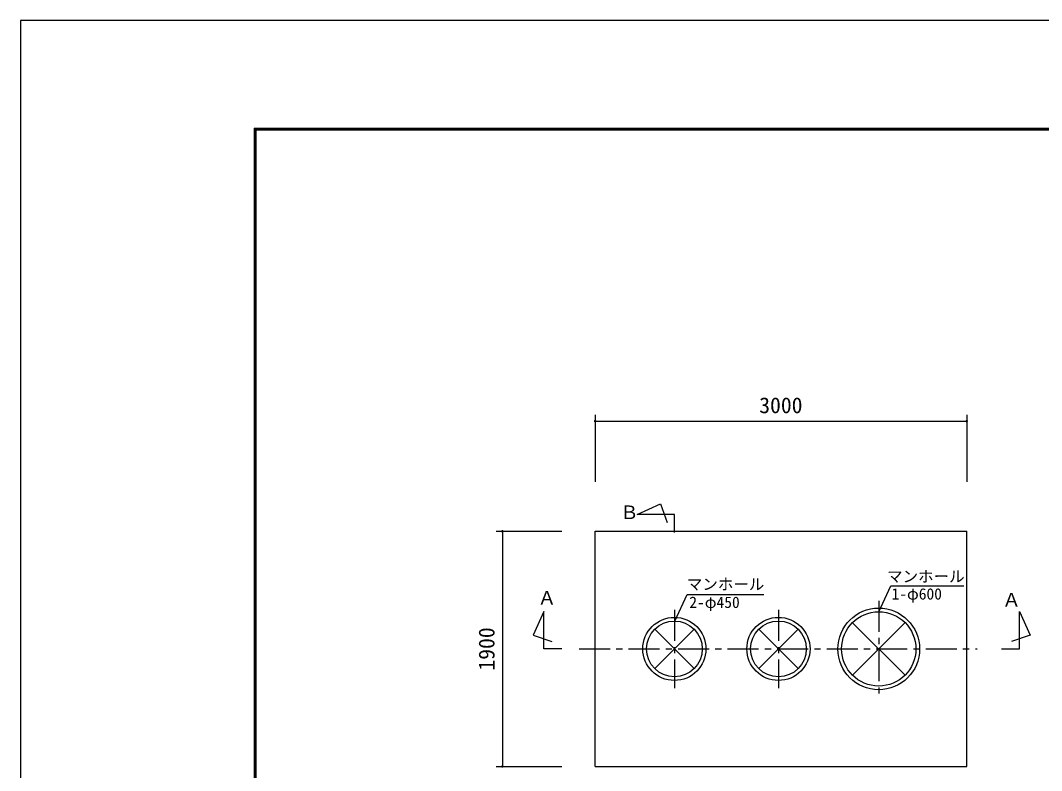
# Model space of a CAD drawing. Units: millimetres, scale not verified. Extents: x -14850 to 14850, y -10500 to 10500.
# Drawn here: x -14850 to -6605, y 4441 to 10500 of the extents above; entities that cross this region are included whole.
import ezdxf
from ezdxf.enums import TextEntityAlignment as Align

# ---------------------------------------------------------------- set-up
doc = ezdxf.new("R2010")
doc.units = ezdxf.units.MM
doc.header["$LTSCALE"] = 50
doc.linetypes.add('CHAIN1', pattern=[8, 5, -1, 1, -1])
for name, color, linetype, lineweight in [('0-0_機器', 2, 'Continuous', 25), ('0-1_空気管', 3, 'Continuous', 25), ('0-4_製作', 5, 'Continuous', 25), ('0-6_図面枠', 7, 'Continuous', 25), ('0-7_Axis_waku', 7, 'Continuous', 25)]:
    doc.layers.add(name, color=color, linetype=linetype, lineweight=lineweight)
doc.styles.add('ＭＳ ゴシック', font='')
doc.styles.get('ＭＳ ゴシック').set_extended_font_data('MS Gothic')

msp = doc.modelspace()

# ---------------------------------------------------------------- linework, layer by layer
at = {"layer": '0-0_機器'}
for p, q in [((-10209.97, 6373.69), (-7209.97, 6373.69)), ((-10209.97, 4473.69), (-10209.97, 6373.69)), ((-7209.97, 4473.69), (-7209.97, 6373.69)), ((-10209.97, 4473.69), (-7209.97, 4473.69))]:
    msp.add_line(p, q, dxfattribs=at)
at = {"layer": '0-0_機器', "color": 3}
for points in [[(-9569.97, 6363.5), (-9569.97, 6509.87), (-9871.47, 6509.87), (-9681.14, 6596.38), (-9629.23, 6444.98)], [(-10478.41, 5423.69), (-10624.78, 5423.69), (-10624.78, 5725.19), (-10711.29, 5534.85), (-10559.89, 5482.95)], [(-6929.66, 5423.69), (-6783.29, 5423.69), (-6783.29, 5725.19), (-6696.78, 5534.86), (-6848.18, 5482.95)]]:
    msp.add_lwpolyline(points, dxfattribs=at)
at = {"layer": '0-1_空気管', "color": 4}
for p, q in [((-9565.98, 5648.65), (-9466.59, 5863.32)), ((-9466.59, 5863.32), (-8848.72, 5863.32)), ((-7919.97, 5723.69), (-7822.75, 5933.66)), ((-7822.75, 5933.66), (-7232.99, 5933.66))]:
    msp.add_line(p, q, dxfattribs=at)
at = {"layer": '0-1_空気管', "linetype": 'CHAIN1'}
for p, q in [((-7919.97, 5812.3), (-7919.97, 5032.73)), ((-9569.97, 5739.06), (-9569.97, 5105.98)), ((-8729.97, 5739.06), (-8729.97, 5105.98)), ((-10339.84, 5423.69), (-7124.09, 5423.69))]:
    msp.add_line(p, q, dxfattribs=at)
at = {"layer": '0-1_空気管'}
for p, q in [((-8131.86, 5211.8), (-7707.84, 5635.82)), ((-8131.76, 5635.47), (-7707.84, 5211.56)), ((-9729.07, 5582.79), (-9410.87, 5264.59)), ((-9729.07, 5264.59), (-9410.87, 5582.79)), ((-8889.07, 5582.79), (-8570.87, 5264.59)), ((-8889.07, 5264.59), (-8570.87, 5582.79))]:
    msp.add_line(p, q, dxfattribs=at)
for centre, radius in [((-7919.97, 5423.69), 330), ((-7919.97, 5423.69), 300), ((-9569.97, 5423.69), 255), ((-9569.97, 5423.69), 225), ((-8729.97, 5423.69), 255), ((-8729.97, 5423.69), 225)]:
    msp.add_circle(centre, radius, dxfattribs=at)
at = {"layer": '0-4_製作', "color": 2}
for p, q in [((-10209.97, 7314.01), (-10209.97, 6771.96)), ((-10209.97, 7264.01), (-7209.97, 7264.01)), ((-7209.97, 7314.01), (-7209.97, 6771.96)), ((-11008.82, 6373.69), (-10477.7, 6373.69)), ((-10958.82, 6373.69), (-10958.82, 4473.69)), ((-11008.82, 4473.69), (-10477.7, 4473.69))]:
    msp.add_line(p, q, dxfattribs=at)
at = {"layer": '0-4_製作'}
for points in [[(-10212.46, 7273.7), (-10219.97, 7264.01), (-10213.65, 7273.31)], [(-10212.46, 7273.7), (-10209.97, 7264.01), (-10219.97, 7264.01)], [(-10213.65, 7273.31), (-10219.97, 7264.01), (-10219.95, 7264.64)], [(-10209.97, 7264.01), (-10219.89, 7262.76), (-10219.97, 7264.01)], [(-10213.65, 7273.31), (-10219.95, 7264.64), (-10214.79, 7272.77)], [(-10214.79, 7272.77), (-10219.95, 7264.64), (-10219.79, 7265.88)], [(-10209.97, 7264.01), (-10219.66, 7261.52), (-10219.89, 7262.76)], [(-10214.79, 7272.77), (-10219.79, 7265.88), (-10215.85, 7272.1)], [(-10215.85, 7272.1), (-10219.79, 7265.88), (-10219.48, 7267.1)], [(-10209.97, 7264.01), (-10219.27, 7260.33), (-10219.66, 7261.52)], [(-10215.85, 7272.1), (-10219.48, 7267.1), (-10216.82, 7271.3)], [(-10216.82, 7271.3), (-10219.48, 7267.1), (-10219.02, 7268.27)], [(-10209.97, 7264.01), (-10218.73, 7259.19), (-10219.27, 7260.33)], [(-10216.82, 7271.3), (-10219.02, 7268.27), (-10217.68, 7270.38)], [(-10217.68, 7270.38), (-10219.02, 7268.27), (-10218.41, 7269.37)], [(-10209.97, 7264.01), (-10218.06, 7258.13), (-10218.73, 7259.19)], [(-10209.97, 7264.01), (-10217.26, 7257.16), (-10218.06, 7258.13)], [(-10209.97, 7264.01), (-10216.35, 7256.3), (-10217.26, 7257.16)], [(-10209.97, 7264.01), (-10215.33, 7255.57), (-10216.35, 7256.3)], [(-10209.97, 7254.01), (-10215.33, 7255.57), (-10209.97, 7264.01)], [(-10209.97, 7254.01), (-10214.23, 7254.96), (-10215.33, 7255.57)], [(-10211.22, 7273.93), (-10209.97, 7264.01), (-10212.46, 7273.7)], [(-10209.97, 7274.01), (-10209.97, 7264.01), (-10211.22, 7273.93)], [(-10209.34, 7273.99), (-10209.97, 7264.01), (-10209.97, 7274.01)], [(-10208.1, 7273.83), (-10209.97, 7264.01), (-10209.34, 7273.99)], [(-10206.88, 7273.52), (-10209.97, 7264.01), (-10208.1, 7273.83)], [(-10205.71, 7273.06), (-10209.97, 7264.01), (-10206.88, 7273.52)], [(-10204.61, 7272.45), (-10209.97, 7264.01), (-10205.71, 7273.06)], [(-10203.6, 7271.72), (-10209.97, 7264.01), (-10204.61, 7272.45)], [(-10203.6, 7271.72), (-10199.97, 7264.01), (-10209.97, 7264.01)], [(-10199.97, 7264.01), (-10209.97, 7254.01), (-10209.97, 7264.01)], [(-10199.97, 7264.01), (-10208.72, 7254.09), (-10209.97, 7254.01)], [(-10199.97, 7264.01), (-10207.48, 7254.32), (-10208.72, 7254.09)], [(-10199.97, 7264.01), (-10206.29, 7254.71), (-10207.48, 7254.32)], [(-10199.99, 7263.38), (-10206.29, 7254.71), (-10199.97, 7264.01)], [(-10199.99, 7263.38), (-10205.15, 7255.25), (-10206.29, 7254.71)], [(-10200.15, 7262.14), (-10205.15, 7255.25), (-10199.99, 7263.38)], [(-10200.15, 7262.14), (-10204.09, 7255.92), (-10205.15, 7255.25)], [(-10200.46, 7260.92), (-10204.09, 7255.92), (-10200.15, 7262.14)], [(-10200.46, 7260.92), (-10203.13, 7256.72), (-10204.09, 7255.92)], [(-10202.68, 7270.86), (-10199.97, 7264.01), (-10203.6, 7271.72)], [(-10200.92, 7259.75), (-10203.13, 7256.72), (-10200.46, 7260.92)], [(-10200.92, 7259.75), (-10202.27, 7257.64), (-10203.13, 7256.72)], [(-10201.88, 7269.89), (-10199.97, 7264.01), (-10202.68, 7270.86)], [(-10201.53, 7258.65), (-10202.27, 7257.64), (-10200.92, 7259.75)], [(-10201.21, 7268.83), (-10199.97, 7264.01), (-10201.88, 7269.89)], [(-10200.67, 7267.69), (-10199.97, 7264.01), (-10201.21, 7268.83)], [(-10200.29, 7266.5), (-10199.97, 7264.01), (-10200.67, 7267.69)], [(-10200.05, 7265.26), (-10199.97, 7264.01), (-10200.29, 7266.5)], [(-7209.97, 7274.01), (-7219.97, 7264.01), (-7219.95, 7264.64)], [(-7209.97, 7264.01), (-7219.97, 7264.01), (-7209.97, 7274.01)], [(-7209.97, 7264.01), (-7219.89, 7262.76), (-7219.97, 7264.01)], [(-7209.97, 7274.01), (-7219.95, 7264.64), (-7211.22, 7273.93)], [(-7211.22, 7273.93), (-7219.95, 7264.64), (-7219.79, 7265.88)], [(-7209.97, 7264.01), (-7219.66, 7261.52), (-7219.89, 7262.76)], [(-7211.22, 7273.93), (-7219.79, 7265.88), (-7212.46, 7273.7)], [(-7212.46, 7273.7), (-7219.79, 7265.88), (-7219.48, 7267.1)], [(-7209.97, 7264.01), (-7219.27, 7260.33), (-7219.66, 7261.52)], [(-7212.46, 7273.7), (-7219.48, 7267.1), (-7213.65, 7273.31)], [(-7213.65, 7273.31), (-7219.48, 7267.1), (-7219.02, 7268.27)], [(-7209.97, 7264.01), (-7218.73, 7259.19), (-7219.27, 7260.33)], [(-7213.65, 7273.31), (-7219.02, 7268.27), (-7214.79, 7272.77)], [(-7214.79, 7272.77), (-7219.02, 7268.27), (-7218.41, 7269.37)], [(-7209.97, 7264.01), (-7218.06, 7258.13), (-7218.73, 7259.19)], [(-7214.79, 7272.77), (-7218.41, 7269.37), (-7215.85, 7272.1)], [(-7215.85, 7272.1), (-7218.41, 7269.37), (-7217.68, 7270.38)], [(-7209.97, 7264.01), (-7217.26, 7257.16), (-7218.06, 7258.13)], [(-7215.85, 7272.1), (-7217.68, 7270.38), (-7216.82, 7271.3)], [(-7209.97, 7264.01), (-7216.35, 7256.3), (-7217.26, 7257.16)], [(-7209.97, 7254.01), (-7216.35, 7256.3), (-7209.97, 7264.01)], [(-7209.97, 7254.01), (-7215.33, 7255.57), (-7216.35, 7256.3)], [(-7209.97, 7254.01), (-7214.23, 7254.96), (-7215.33, 7255.57)], [(-7209.34, 7273.99), (-7209.97, 7264.01), (-7209.97, 7274.01)], [(-7208.1, 7273.83), (-7209.97, 7264.01), (-7209.34, 7273.99)], [(-7206.88, 7273.52), (-7209.97, 7264.01), (-7208.1, 7273.83)], [(-7205.71, 7273.06), (-7209.97, 7264.01), (-7206.88, 7273.52)], [(-7204.61, 7272.45), (-7209.97, 7264.01), (-7205.71, 7273.06)], [(-7203.6, 7271.72), (-7209.97, 7264.01), (-7204.61, 7272.45)], [(-7202.68, 7270.86), (-7209.97, 7264.01), (-7203.6, 7271.72)], [(-7202.68, 7270.86), (-7199.97, 7264.01), (-7209.97, 7264.01)], [(-7199.97, 7264.01), (-7209.97, 7254.01), (-7209.97, 7264.01)], [(-7199.99, 7263.38), (-7209.97, 7254.01), (-7199.97, 7264.01)], [(-7199.99, 7263.38), (-7208.72, 7254.09), (-7209.97, 7254.01)], [(-7200.15, 7262.14), (-7208.72, 7254.09), (-7199.99, 7263.38)], [(-7200.15, 7262.14), (-7207.48, 7254.32), (-7208.72, 7254.09)], [(-7200.46, 7260.92), (-7207.48, 7254.32), (-7200.15, 7262.14)], [(-7200.46, 7260.92), (-7206.29, 7254.71), (-7207.48, 7254.32)], [(-7200.92, 7259.75), (-7206.29, 7254.71), (-7200.46, 7260.92)], [(-7200.92, 7259.75), (-7205.15, 7255.25), (-7206.29, 7254.71)], [(-7201.53, 7258.65), (-7205.15, 7255.25), (-7200.92, 7259.75)], [(-7201.53, 7258.65), (-7204.09, 7255.92), (-7205.15, 7255.25)], [(-7202.27, 7257.64), (-7204.09, 7255.92), (-7201.53, 7258.65)], [(-7202.27, 7257.64), (-7203.13, 7256.72), (-7204.09, 7255.92)], [(-7201.88, 7269.89), (-7199.97, 7264.01), (-7202.68, 7270.86)], [(-7201.21, 7268.83), (-7199.97, 7264.01), (-7201.88, 7269.89)], [(-7200.67, 7267.69), (-7199.97, 7264.01), (-7201.21, 7268.83)], [(-7200.29, 7266.5), (-7199.97, 7264.01), (-7200.67, 7267.69)], [(-7200.05, 7265.26), (-7199.97, 7264.01), (-7200.29, 7266.5)], [(-10209.97, 7254.01), (-10213.06, 7254.5), (-10214.23, 7254.96)], [(-10209.97, 7254.01), (-10211.85, 7254.19), (-10213.06, 7254.5)], [(-10209.97, 7254.01), (-10210.6, 7254.03), (-10211.85, 7254.19)], [(-7209.97, 7254.01), (-7213.06, 7254.5), (-7214.23, 7254.96)], [(-7209.97, 7254.01), (-7211.85, 7254.19), (-7213.06, 7254.5)], [(-7209.97, 7254.01), (-7210.6, 7254.03), (-7211.85, 7254.19)], [(-10963.64, 6382.45), (-10968.82, 6373.69), (-10968.8, 6374.31)], [(-10963.64, 6382.45), (-10958.82, 6373.69), (-10968.82, 6373.69)], [(-10958.82, 6373.69), (-10968.74, 6372.43), (-10968.82, 6373.69)], [(-10963.64, 6382.45), (-10968.8, 6374.31), (-10964.7, 6381.78)], [(-10964.7, 6381.78), (-10968.8, 6374.31), (-10968.64, 6375.56)], [(-10958.82, 6373.69), (-10968.5, 6371.2), (-10968.74, 6372.43)], [(-10964.7, 6381.78), (-10968.64, 6375.56), (-10965.66, 6380.98)], [(-10965.66, 6380.98), (-10968.64, 6375.56), (-10968.33, 6376.78)], [(-10958.82, 6373.69), (-10968.12, 6370), (-10968.5, 6371.2)], [(-10965.66, 6380.98), (-10968.33, 6376.78), (-10966.52, 6380.06)], [(-10966.52, 6380.06), (-10968.33, 6376.78), (-10967.87, 6377.94)], [(-10958.82, 6373.69), (-10967.58, 6368.87), (-10968.12, 6370)], [(-10966.52, 6380.06), (-10967.87, 6377.94), (-10967.26, 6379.04)], [(-10958.82, 6373.69), (-10966.91, 6367.81), (-10967.58, 6368.87)], [(-10958.82, 6373.69), (-10966.11, 6366.84), (-10966.91, 6367.81)], [(-10958.82, 6373.69), (-10965.19, 6365.98), (-10966.11, 6366.84)], [(-10958.82, 6373.69), (-10964.18, 6365.24), (-10965.19, 6365.98)], [(-10958.82, 6373.69), (-10963.08, 6364.64), (-10964.18, 6365.24)], [(-10962.5, 6382.98), (-10958.82, 6373.69), (-10963.64, 6382.45)], [(-10958.82, 6363.69), (-10963.08, 6364.64), (-10958.82, 6373.69)], [(-10958.82, 6363.69), (-10961.91, 6364.18), (-10963.08, 6364.64)], [(-10961.31, 6383.37), (-10958.82, 6373.69), (-10962.5, 6382.98)], [(-10958.82, 6363.69), (-10960.69, 6363.86), (-10961.91, 6364.18)], [(-10960.07, 6383.61), (-10958.82, 6373.69), (-10961.31, 6383.37)], [(-10958.82, 6363.69), (-10959.45, 6363.71), (-10960.69, 6363.86)], [(-10958.82, 6383.69), (-10958.82, 6373.69), (-10960.07, 6383.61)], [(-10958.19, 6383.67), (-10958.82, 6373.69), (-10958.82, 6383.69)], [(-10956.94, 6383.51), (-10958.82, 6373.69), (-10958.19, 6383.67)], [(-10955.73, 6383.2), (-10958.82, 6373.69), (-10956.94, 6383.51)], [(-10954.56, 6382.73), (-10958.82, 6373.69), (-10955.73, 6383.2)], [(-10953.46, 6382.13), (-10958.82, 6373.69), (-10954.56, 6382.73)], [(-10953.46, 6382.13), (-10948.82, 6373.69), (-10958.82, 6373.69)], [(-10948.82, 6373.69), (-10958.82, 6363.69), (-10958.82, 6373.69)], [(-10948.82, 6373.69), (-10957.56, 6363.77), (-10958.82, 6363.69)], [(-10948.82, 6373.69), (-10956.33, 6364), (-10957.56, 6363.77)], [(-10948.82, 6373.69), (-10955.14, 6364.39), (-10956.33, 6364)], [(-10948.82, 6373.69), (-10954, 6364.92), (-10955.14, 6364.39)], [(-10948.82, 6373.69), (-10952.94, 6365.6), (-10954, 6364.92)], [(-10952.44, 6381.39), (-10948.82, 6373.69), (-10953.46, 6382.13)], [(-10948.84, 6373.06), (-10952.94, 6365.6), (-10948.82, 6373.69)], [(-10949, 6371.81), (-10952.94, 6365.6), (-10948.84, 6373.06)], [(-10949, 6371.81), (-10951.97, 6366.4), (-10952.94, 6365.6)], [(-10951.53, 6380.53), (-10948.82, 6373.69), (-10952.44, 6381.39)], [(-10949.31, 6370.6), (-10951.97, 6366.4), (-10949, 6371.81)], [(-10949.31, 6370.6), (-10951.11, 6367.31), (-10951.97, 6366.4)], [(-10950.73, 6379.56), (-10948.82, 6373.69), (-10951.53, 6380.53)], [(-10949.77, 6369.43), (-10951.11, 6367.31), (-10949.31, 6370.6)], [(-10949.77, 6369.43), (-10950.37, 6368.33), (-10951.11, 6367.31)], [(-10950.06, 6378.5), (-10948.82, 6373.69), (-10950.73, 6379.56)], [(-10949.52, 6377.37), (-10948.82, 6373.69), (-10950.06, 6378.5)], [(-10949.13, 6376.17), (-10948.82, 6373.69), (-10949.52, 6377.37)], [(-10948.9, 6374.94), (-10948.82, 6373.69), (-10949.13, 6376.17)], [(-10965.66, 4480.98), (-10968.82, 4473.69), (-10968.8, 4474.31)], [(-10965.66, 4480.98), (-10958.82, 4473.69), (-10968.82, 4473.69)], [(-10958.82, 4473.69), (-10968.74, 4472.43), (-10968.82, 4473.69)], [(-10965.66, 4480.98), (-10968.8, 4474.31), (-10966.52, 4480.06)], [(-10966.52, 4480.06), (-10968.8, 4474.31), (-10968.64, 4475.56)], [(-10958.82, 4473.69), (-10968.5, 4471.2), (-10968.74, 4472.43)], [(-10966.52, 4480.06), (-10968.64, 4475.56), (-10967.26, 4479.05)], [(-10967.26, 4479.05), (-10968.64, 4475.56), (-10968.33, 4476.78)], [(-10958.82, 4473.69), (-10968.12, 4470.01), (-10968.5, 4471.2)], [(-10967.26, 4479.05), (-10968.33, 4476.78), (-10967.87, 4477.94)], [(-10958.82, 4473.69), (-10967.58, 4468.87), (-10968.12, 4470.01)], [(-10958.82, 4473.69), (-10966.91, 4467.81), (-10967.58, 4468.87)], [(-10958.82, 4473.69), (-10966.11, 4466.84), (-10966.91, 4467.81)], [(-10958.82, 4473.69), (-10965.19, 4465.98), (-10966.11, 4466.84)], [(-10964.7, 4481.78), (-10958.82, 4473.69), (-10965.66, 4480.98)], [(-10958.82, 4473.69), (-10964.18, 4465.24), (-10965.19, 4465.98)], [(-10963.64, 4482.45), (-10958.82, 4473.69), (-10964.7, 4481.78)], [(-10958.82, 4473.69), (-10963.08, 4464.64), (-10964.18, 4465.24)], [(-10962.5, 4482.98), (-10958.82, 4473.69), (-10963.64, 4482.45)], [(-10958.82, 4473.69), (-10961.91, 4464.18), (-10963.08, 4464.64)], [(-10961.31, 4483.37), (-10958.82, 4473.69), (-10962.5, 4482.98)], [(-10958.82, 4463.69), (-10961.91, 4464.18), (-10958.82, 4473.69)], [(-10958.82, 4463.69), (-10960.69, 4463.86), (-10961.91, 4464.18)], [(-10960.07, 4483.61), (-10958.82, 4473.69), (-10961.31, 4483.37)], [(-10958.82, 4463.69), (-10959.45, 4463.71), (-10960.69, 4463.86)], [(-10958.82, 4483.69), (-10958.82, 4473.69), (-10960.07, 4483.61)], [(-10958.19, 4483.67), (-10958.82, 4473.69), (-10958.82, 4483.69)], [(-10956.94, 4483.51), (-10958.82, 4473.69), (-10958.19, 4483.67)], [(-10955.73, 4483.2), (-10958.82, 4473.69), (-10956.94, 4483.51)], [(-10954.56, 4482.74), (-10958.82, 4473.69), (-10955.73, 4483.2)], [(-10954.56, 4482.74), (-10948.82, 4473.69), (-10958.82, 4473.69)], [(-10948.82, 4473.69), (-10958.82, 4463.69), (-10958.82, 4473.69)], [(-10948.82, 4473.69), (-10957.56, 4463.77), (-10958.82, 4463.69)], [(-10948.82, 4473.69), (-10956.33, 4464), (-10957.56, 4463.77)], [(-10948.82, 4473.69), (-10955.14, 4464.39), (-10956.33, 4464)], [(-10948.82, 4473.69), (-10954, 4464.92), (-10955.14, 4464.39)], [(-10953.46, 4482.13), (-10948.82, 4473.69), (-10954.56, 4482.74)], [(-10948.82, 4473.69), (-10952.94, 4465.6), (-10954, 4464.92)], [(-10952.44, 4481.39), (-10948.82, 4473.69), (-10953.46, 4482.13)], [(-10948.82, 4473.69), (-10951.97, 4466.4), (-10952.94, 4465.6)], [(-10951.53, 4480.53), (-10948.82, 4473.69), (-10952.44, 4481.39)], [(-10948.82, 4473.69), (-10951.11, 4467.31), (-10951.97, 4466.4)], [(-10950.73, 4479.56), (-10948.82, 4473.69), (-10951.53, 4480.53)], [(-10948.84, 4473.06), (-10951.11, 4467.31), (-10948.82, 4473.69)], [(-10949, 4471.81), (-10951.11, 4467.31), (-10948.84, 4473.06)], [(-10949, 4471.81), (-10950.37, 4468.33), (-10951.11, 4467.31)], [(-10950.06, 4478.5), (-10948.82, 4473.69), (-10950.73, 4479.56)], [(-10949.31, 4470.6), (-10950.37, 4468.33), (-10949, 4471.81)], [(-10949.31, 4470.6), (-10949.77, 4469.43), (-10950.37, 4468.33)], [(-10949.52, 4477.37), (-10948.82, 4473.69), (-10950.06, 4478.5)], [(-10949.13, 4476.17), (-10948.82, 4473.69), (-10949.52, 4477.37)], [(-10948.9, 4474.94), (-10948.82, 4473.69), (-10949.13, 4476.17)]]:
    msp.add_solid(points, dxfattribs=at)
at = {"layer": '0-6_図面枠'}
msp.add_lwpolyline([(-14850, -10500), (14850, -10500), (14850, 10500), (-14850, 10500)], close=True, dxfattribs=at)
at = {"layer": '0-7_Axis_waku'}
for p, q in [((-12964, 9629), (14014, 9629)), ((-12964, 9629), (-12964, -9679.01)), ((-12963, 9628), (14013, 9628)), ((-12963, 9628), (-12963, -9678.01)), ((-12962, 9627), (14012, 9627)), ((-12962, 9627), (-12962, -9677.01)), ((-12961, 9626), (14011, 9626)), ((-12961, 9626), (-12961, -9676.01)), ((-12960, 9625), (14010, 9625)), ((-12960, 9625), (-12960, -9675.01)), ((-12959, 9624), (14009, 9624)), ((-12959, 9624), (-12959, -9674.01)), ((-12958, 9623), (14008, 9623)), ((-12958, 9623), (-12958, -9673.01)), ((-12957, 9622), (14007, 9622)), ((-12957, 9622), (-12957, -9672.01)), ((-12956, 9621), (14006, 9621)), ((-12956, 9621), (-12956, -9671.01)), ((-12955, 9620), (14005, 9620)), ((-12955, 9620), (-12955, -9670.01)), ((-12954, 9619), (14004, 9619)), ((-12954, 9619), (-12954, -9669.01)), ((-12953, 9618), (14003, 9618)), ((-12953, 9618), (-12953, -9668.01)), ((-12952, 9617), (14002, 9617)), ((-12952, 9617), (-12952, -9667.01)), ((-12951, 9616), (14001, 9616)), ((-12951, 9616), (-12951, -9666.01)), ((-12950, 9615), (14000, 9615)), ((-12950, 9615), (-12950, -9665))]:
    msp.add_line(p, q, dxfattribs=at)

# ---------------------------------------------------------------- texts
at = {"layer": '0-0_機器', "color": 4, "style": 'ＭＳ ゴシック'}
for s, p in [('Ｂ', (-10008.62, 6439.13)), ('Ａ', (-10673.99, 5748.23)), ('Ａ', (-6923.26, 5732.58))]:
    msp.add_text(s, height=110, dxfattribs=at).set_placement(p, align=Align.BOTTOM_LEFT)
at = {"layer": '0-1_空気管', "color": 4, "style": 'ＭＳ ゴシック'}
for s, p in [('マンホール', (-7852.86, 5935.79)), ('マンホール', (-9469.6, 5873.04)), ('1-φ600', (-7816.82, 5794.6)), ('2-φ450', (-9449.57, 5726.85))]:
    msp.add_text(s, height=91.79, dxfattribs=at).set_placement(p, align=Align.BOTTOM_LEFT)
at = {"layer": '0-4_製作', "color": 4, "style": 'ＭＳ ゴシック'}
msp.add_text('3000', height=128.4, dxfattribs=at).set_placement((-8884.97, 7289.01), align=Align.BOTTOM_LEFT)
msp.add_text('1900', height=128.4, rotation=90, dxfattribs=at).set_placement((-10983.82, 5248.69), align=Align.BOTTOM_LEFT)

doc.saveas('drawing.dxf')
